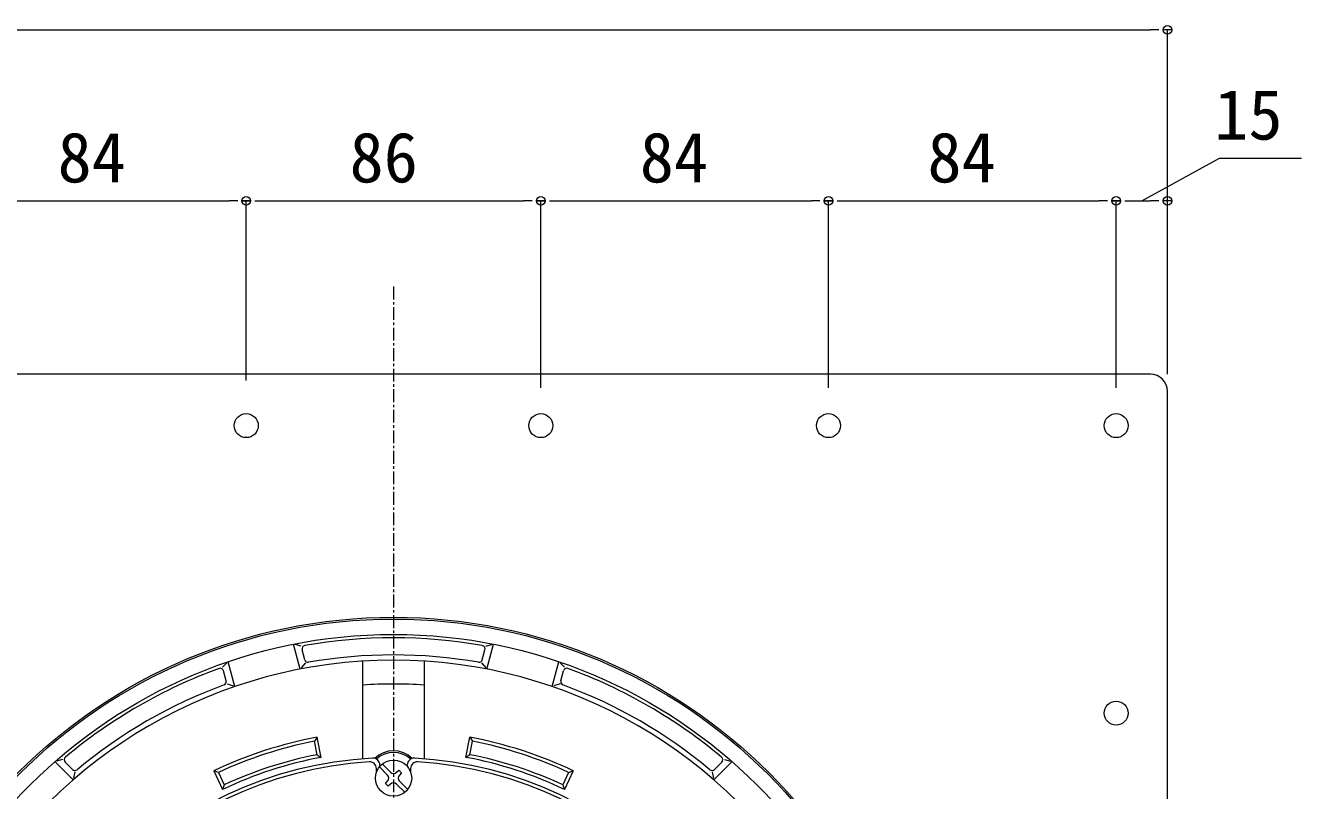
# Model space of a CAD drawing. Units: millimetres, scale not verified. Extents: x -1380 to 1380, y -955 to 955.
# Drawn here: x -557.4 to -184.9, y 329.4 to 553 of the extents above; entities that cross this region are included whole.
import ezdxf
from ezdxf.enums import TextEntityAlignment as Align

# ---------------------------------------------------------------- set-up
doc = ezdxf.new("R2010")
doc.units = ezdxf.units.MM
doc.header["$LTSCALE"] = 3
doc.linetypes.add('USER1', pattern=[2, 1.25, -0.25, 0.25, -0.25])
for name, color, linetype, lineweight in [('0-0_0', 7, 'Continuous', 15), ('0-2_L-2', 7, 'Continuous', 18), ('0-3_L-1', 7, 'Continuous', 18), ('0-4_L-5', 2, 'USER1', 18), ('0-5_L-3', 7, 'Continuous', 18), ('0-9_SUNPO', 7, 'Continuous', 18), ('0-B_L-1a', 3, 'Continuous', 18), ('0-C_L-1b', 150, 'Continuous', 18)]:
    doc.layers.add(name, color=color, linetype=linetype, lineweight=lineweight)
doc.styles.add('ＭＳ ゴシック', font='')
doc.styles.get('ＭＳ ゴシック').set_extended_font_data('MS Gothic')

msp = doc.modelspace()

# ---------------------------------------------------------------- linework, layer by layer
at = {"layer": '0-0_0'}
for p, q in [((-226.492, 551.723), (-228.992, 551.723)), ((-222.742, 551.723), (-225.242, 551.723)), ((-495.492, 501.723), (-497.992, 501.723)), ((-491.742, 501.723), (-494.242, 501.723)), ((-494.242, 501.723), (-491.742, 501.723)), ((-490.492, 501.723), (-487.992, 501.723)), ((-409.492, 501.723), (-411.992, 501.723)), ((-405.742, 501.723), (-408.242, 501.723)), ((-408.242, 501.723), (-405.742, 501.723)), ((-404.492, 501.723), (-401.992, 501.723)), ((-325.492, 501.723), (-327.992, 501.723)), ((-324.242, 501.723), (-321.742, 501.723)), ((-321.742, 501.723), (-324.242, 501.723)), ((-320.492, 501.723), (-317.992, 501.723)), ((-241.492, 501.723), (-243.992, 501.723)), ((-237.742, 501.723), (-240.242, 501.723)), ((-240.242, 501.723), (-237.742, 501.723)), ((-236.492, 501.723), (-233.992, 501.723)), ((-226.492, 501.723), (-228.992, 501.723)), ((-222.742, 501.723), (-225.242, 501.723))]:
    msp.add_line(p, q, dxfattribs=at)
for centre in [(-223.992, 551.723), (-492.992, 501.723), (-492.992, 501.723), (-406.992, 501.723), (-406.992, 501.723), (-322.992, 501.723), (-322.992, 501.723), (-238.992, 501.723), (-238.992, 501.723), (-223.992, 501.723)]:
    msp.add_circle(centre, 1.25, dxfattribs=at)
at = {"layer": '0-2_L-2'}
for radius in [155, 154.5]:
    msp.add_circle((-449.992, 225.056), radius, dxfattribs=at)
at = {"layer": '0-3_L-1'}
for p, q in [((-228.992, 451.056), (-670.992, 451.056)), ((-223.992, 4.056), (-223.992, 446.056))]:
    msp.add_line(p, q, dxfattribs=at)
for centre in [(-492.992, 436.056), (-406.992, 436.056), (-322.992, 436.056), (-238.992, 436.056), (-238.992, 352.056)]:
    msp.add_circle(centre, 3.5, dxfattribs=at)
msp.add_arc((-228.992, 446.056), 5, 0, 90, dxfattribs=at)
at = {"layer": '0-4_L-5'}
msp.add_line((-449.992, 476.676), (-449.992, -26.564), dxfattribs=at)
at = {"layer": '0-5_L-3'}
for p, q in [((-451.725, 333.94), (-454.105, 336.32)), ((-453.256, 337.168), (-450.876, 334.789)), ((-449.109, 334.789), (-448.472, 335.425)), ((-452.361, 331.536), (-451.725, 332.172)), ((-448.26, 332.172), (-445.88, 329.792)), ((-446.729, 328.944), (-449.109, 331.324))]:
    msp.add_line(p, q, dxfattribs=at)
for points in [[(-448.472, 335.425), (-447.624, 334.576), (-448.26, 333.94)], [(-450.876, 331.324), (-451.513, 330.687), (-452.361, 331.536)]]:
    msp.add_lwpolyline(points, dxfattribs=at)
msp.add_circle((-449.992, 333.056), 5.3, dxfattribs=at)
for centre, start, end in [((-452.609, 333.056), 315, 45), ((-449.992, 335.672), 225, 315), ((-449.992, 330.44), 45, 135), ((-447.376, 333.056), 135, 225)]:
    msp.add_arc(centre, 1.25, start, end, dxfattribs=at)
at = {"layer": '0-9_SUNPO'}
for p, q in [((-670.992, 551.723), (-228.992, 551.723)), ((-223.992, 451.056), (-223.992, 551.723)), ((-571.992, 501.723), (-497.992, 501.723)), ((-492.992, 449.259), (-492.992, 501.723)), ((-492.992, 449.259), (-492.992, 501.723)), ((-487.992, 501.723), (-411.992, 501.723)), ((-406.992, 447.056), (-406.992, 501.723)), ((-406.992, 447.056), (-406.992, 501.723)), ((-401.992, 501.723), (-327.992, 501.723)), ((-322.992, 447.056), (-322.992, 501.723)), ((-322.992, 447.056), (-322.992, 501.723)), ((-317.992, 501.723), (-243.992, 501.723)), ((-238.992, 447.056), (-238.992, 501.723)), ((-238.992, 447.056), (-238.992, 501.723)), ((-233.992, 501.723), (-228.992, 501.723)), ((-223.992, 451.056), (-223.992, 501.723))]:
    msp.add_line(p, q, dxfattribs=at)
msp.add_lwpolyline([(-231.492, 501.723), (-208.805, 514.223), (-184.876, 514.223)], dxfattribs=at)
at = {"layer": '0-B_L-1a'}
for p, q in [((-454.992, 334.815), (-454.992, 335.835)), ((-453.992, 336.895), (-453.992, 336.533)), ((-445.992, 336.533), (-445.992, 336.895)), ((-444.992, 335.835), (-444.992, 334.813))]:
    msp.add_line(p, q, dxfattribs=at)
for centre, radius, start, end in [((-449.992, 225.056), 114, 93.07089, 266.92911), ((-449.992, 225.056), 113, 93.61565, 266.38435), ((-456.992, 335.835), 2, 0, 93.61565), ((-455.992, 336.895), 2, 0, 93.07089), ((-443.992, 336.895), 2, 86.92911, 180), ((-442.992, 335.835), 2, 86.38435, 180), ((-449.992, 225.056), 114, 273.07089, 86.92911), ((-449.992, 225.056), 113, 273.61565, 86.38435)]:
    msp.add_arc(centre, radius, start, end, dxfattribs=at)
at = {"layer": '0-C_L-1b'}
for p, q in [((-477.251, 364.924), (-479.196, 372.185)), ((-476.969, 371.602), (-478.713, 372.059)), ((-475.908, 367.642), (-476.688, 370.551)), ((-424.075, 367.642), (-423.296, 370.551)), ((-423.014, 371.602), (-421.271, 372.059)), ((-422.733, 364.924), (-420.787, 372.185)), ((-499.901, 365.457), (-498.62, 366.724)), ((-496.319, 359.815), (-498.265, 367.076)), ((-475.671, 366.756), (-476.924, 365.303)), ((-458.992, 338.7), (-458.992, 367.27)), ((-440.992, 338.7), (-440.992, 367.27)), ((-424.313, 366.756), (-423.059, 365.303)), ((-403.664, 359.815), (-401.719, 367.076)), ((-400.082, 365.457), (-401.363, 366.724)), ((-498.84, 361.497), (-499.62, 364.406)), ((-401.143, 361.497), (-400.364, 364.406)), ((-498.603, 360.611), (-496.791, 359.98)), ((-401.38, 360.611), (-403.192, 359.98)), ((-472.288, 345.001), (-473.08, 343.833)), ((-472.316, 339.906), (-473.08, 343.833)), ((-471.143, 339.111), (-472.288, 345.001)), ((-428.84, 339.111), (-427.695, 345.001)), ((-427.695, 345.001), (-426.904, 343.833)), ((-427.667, 339.906), (-426.904, 343.833)), ((-472.316, 339.906), (-471.143, 339.111)), ((-427.667, 339.906), (-428.84, 339.111)), ((-543.533, 332.556), (-548.848, 337.872)), ((-546.628, 338.48), (-548.366, 338.004)), ((-543.729, 335.581), (-545.859, 337.71)), ((-356.451, 332.556), (-351.135, 337.872)), ((-356.254, 335.581), (-354.125, 337.71)), ((-353.356, 338.48), (-351.617, 338.004)), ((-543.08, 334.932), (-543.439, 333.047)), ((-501.129, 334.719), (-502.456, 335.199)), ((-502.456, 335.199), (-499.92, 329.761)), ((-501.129, 334.719), (-499.438, 331.094)), ((-398.855, 334.719), (-400.545, 331.094)), ((-397.528, 335.199), (-400.064, 329.761)), ((-398.855, 334.719), (-397.528, 335.199)), ((-356.903, 334.932), (-356.544, 333.047)), ((-499.438, 331.094), (-499.92, 329.761)), ((-400.545, 331.094), (-400.064, 329.761))]:
    msp.add_line(p, q, dxfattribs=at)
msp.add_circle((-449.992, 225.056), 150, dxfattribs=at)
for centre, radius, start, end in [((-449.992, 224.556), 149.5, 80.02222, 99.97778), ((-475.722, 370.81), 1, 99.97778, 195), ((-449.992, 224.556), 144.5, 80.12605, 99.87395), ((-424.262, 370.81), 1, 345, 80.02222), ((-449.992, 225.056), 142.5, 90, 150), ((-500.586, 364.148), 1, 15, 110.02222), ((-474.942, 367.901), 1, 195, 279.87395), ((-449.992, 225.056), 142.5, 30, 90), ((-425.041, 367.901), 1, 260.12605, 345), ((-399.398, 364.148), 1, 69.97778, 165), ((-449.742, 224.623), 149.5, 110.02222, 129.97778), ((-499.806, 361.238), 1, 290.12605, 15), ((-400.177, 361.238), 1, 165, 249.87395), ((-450.242, 224.623), 149.5, 50.02222, 69.97778), ((-449.742, 224.623), 144.5, 110.12605, 129.87395), ((-449.992, 225.056), 135.486, 86.19119, 93.80881), ((-450.242, 224.623), 144.5, 50.12605, 69.87395), ((-449.992, 225.056), 122, 100.53036, 115.46964), ((-449.992, 225.056), 121, 101, 115), ((-449.992, 225.056), 122, 64.53036, 79.46964), ((-449.992, 225.056), 121, 65, 79), ((-545.152, 338.417), 1, 129.97778, 225), ((-449.992, 225.056), 116, 100.50606, 115.49394), ((-449.992, 225.056), 117, 101, 115), ((-449.992, 333.056), 7.5, 48.05733, 131.94267), ((-449.992, 225.056), 116, 64.50606, 79.49394), ((-449.992, 225.056), 117, 65, 79), ((-354.832, 338.417), 1, 315, 50.02222), ((-543.022, 336.288), 1, 225, 309.87395), ((-356.962, 336.288), 1, 230.12605, 315)]:
    msp.add_arc(centre, radius, start, end, dxfattribs=at)
msp.add_ellipse((-449.992, 332.806), major_axis=(0, 8.25), ratio=0.969048, start_param=5.529813, end_param=7.0365576, dxfattribs=at)

# ---------------------------------------------------------------- texts
at = {"layer": '0-9_SUNPO', "style": 'ＭＳ ゴシック'}
for s, p in [('15', (-210.343, 515.223)), ('84', (-548.088, 502.723)), ('86', (-462.834, 502.723)), ('84', (-378.088, 502.723)), ('84', (-294.088, 502.723))]:
    msp.add_text(s, height=14.66, dxfattribs=at).set_placement(p, align=Align.BOTTOM_LEFT)

doc.saveas('drawing.dxf')
